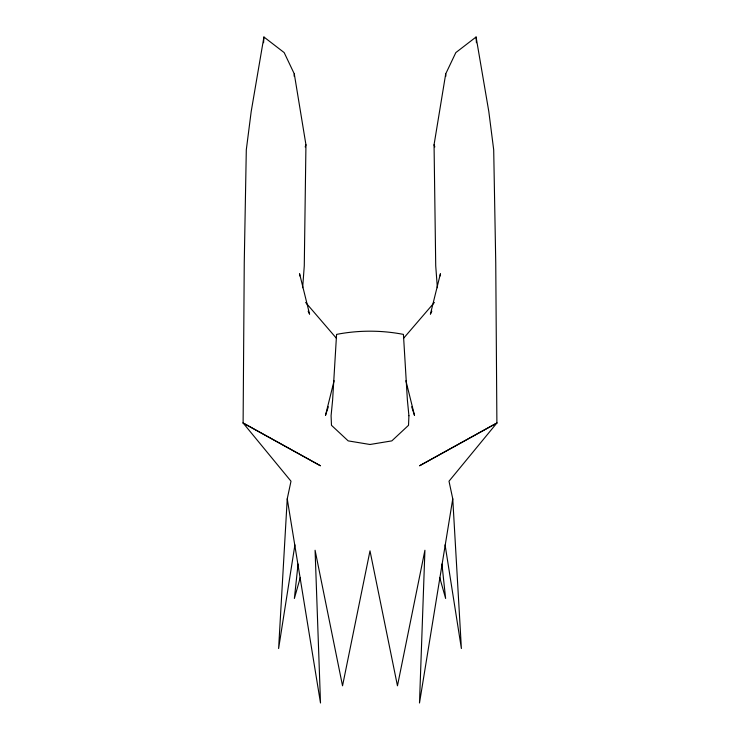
<?xml version="1.0" encoding="UTF-8"?>
<svg xmlns="http://www.w3.org/2000/svg" width="740" height="740" viewBox="0 0 740 740"><rect width="100%" height="100%" fill="white"/><g stroke="black" fill="none" stroke-linecap="round" stroke-linejoin="round"><path stroke-width="1.11" d="M445.082 544.862L461.39 648.518L452.76 498.834L449.004 481.204L496.891 422.993L495.745 262.728L493.7 149.832L488.798 111.481L476.079 37L455.822 52.605L445.711 73.889L434.056 144.781L435.721 265.854L437.358 287.731M302.642 287.731L304.279 265.854L305.944 144.781L294.289 73.889L284.179 52.605L263.921 37L251.202 111.481L246.3 149.832L244.256 262.728L243.108 422.993L290.996 481.204L287.24 498.834L278.61 648.518L294.918 544.862M263.57 42.754L263.921 37M294.113 76.174L294.289 73.889M440.217 275.918L440.42 273.707L430.403 314.195L431.846 311.179M298.072 564.028L294.372 598.466L300.329 577.413M452.76 498.834L419.497 703L424.917 550.255L397.463 685.804L370 550.847L342.537 685.804L315.083 550.255L320.503 703L287.24 498.834M334.11 380.712L325.48 415.436L328.31 406.787M305.167 146.955L305.944 144.781M403.689 338.171L434.38 302.447M305.62 302.447L336.312 338.171M308.154 311.179L309.598 314.195L299.58 273.707L299.783 275.918M434.056 144.781L434.833 146.955M411.69 406.787L414.52 415.436L405.89 380.712M439.671 577.413L445.628 598.466L441.928 564.028M445.711 73.889L445.887 76.174M476.079 37L476.43 42.754M408.915 415.723L408.526 425.306L391.821 440.883L370 444.49L348.179 440.883L331.474 425.306L331.085 415.723L332.621 399.97L336.571 334.397C358.456 330.123 381.544 330.123 403.43 334.397L407.379 399.97L408.915 415.723M496.891 422.993L419.645 465.719L496.891 422.993M320.355 465.719L243.108 422.993L320.355 465.719"/></g></svg>
